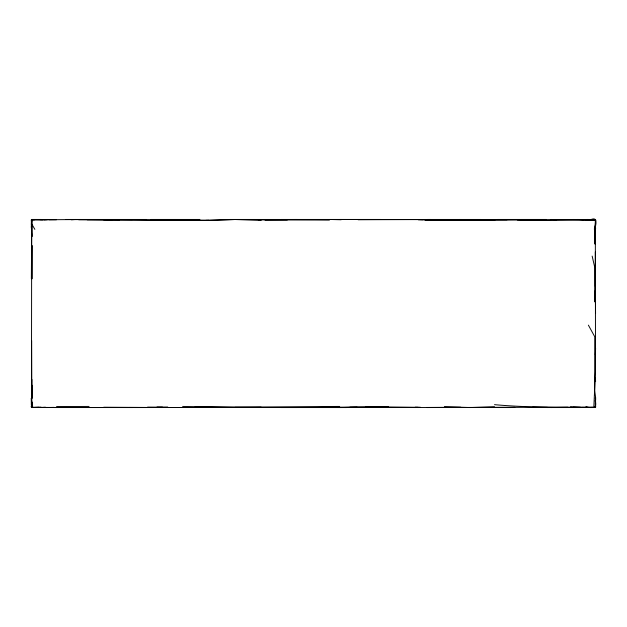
<?xml version="1.0" encoding="UTF-8"?>
<svg xmlns="http://www.w3.org/2000/svg" width="627" height="627" viewBox="0 0 627 627"><rect width="100%" height="100%" fill="white"/><g stroke="black" fill="none" stroke-linecap="round" stroke-linejoin="round"><path stroke-width="0.94" d="M32.251 236.489L31.914 219.842M494.515 404.666C527.519 407.628 560.695 407.378 593.816 407.425L595.517 370.91L595.321 219.999C538.577 219.348 481.787 220.775 425.004 220.21M31.358 278.756L31.656 233.581M31.859 397.973L31.374 398.411L31.507 407.401L40.034 407.221M31.358 404.932L31.374 398.411M595.634 228.173L595.007 229.027C595.305 226.073 598.628 216.417 591.104 219.458L595.595 220.093L595.007 229.027L595.634 227.836M31.35 228.173L31.413 219.709L31.554 228.918L31.609 219.513L32.181 219.45M31.891 379.413L31.797 389.97M592.162 219.458L595.54 219.646L595.431 228.589M32.33 245.596L32.251 278.756M595.094 244.028L595.188 229.631M595.337 286.453L595.337 251.921M595.282 407.174L595.642 397.636L594.67 390.511L594.749 336.73L588.385 325.131M31.656 340.547L31.852 407.048L31.515 405.849M595.344 404.47L595.438 398.074L595.485 407.401L586.253 407.456M595.54 398.294L595.54 407.354L589.976 407.55L595.125 407.534L595.634 407.041L595.525 398.176L595.619 399.587M31.985 397.926L32.142 385.268M595.344 354.858L595.611 348.244M32.306 390.887L32.33 397.894M31.35 398.827L31.483 398.114L31.35 398.615M31.366 219.834L34.587 219.458M595.634 223.69L594.788 227.719M595.203 407.542L595.634 403.859L595.203 407.542L595.203 407.041M31.366 220.312L31.734 219.466L31.35 220.312L31.859 219.709L34.556 219.763M595.485 407.401L595.634 406.907L595.258 407.534M585.712 407.55L585.916 407.041M40.896 407.166L40.426 407.55L40.92 407.119L40.982 407.511L45.395 407.213M595.321 219.999L594.741 220.375C568.955 219.074 543.147 221.159 517.33 219.944M40.504 407.542L40.982 407.511M585.861 219.881L586.692 219.45M593.816 407.425L595.54 406.609M79.864 219.466L112.217 219.646M586.167 219.654L591.637 219.466M586.065 407.041L588.071 407.174M579.56 407.542L581.495 407.276M587.037 219.803L590.54 219.45M44.094 219.763L47.503 219.458L41.507 219.638M205.875 220.367L234.968 219.521L329.402 220.108M71.36 219.787L75.969 219.458M567.803 407.268L551.062 407.55M589.019 407.55L592.836 407.354L582.146 407.236M31.781 407.542L31.35 405.935L31.726 407.534L31.35 406.907L31.977 407.55L39.117 407.244M87.216 219.763L132.493 219.607M78.657 219.748L208.783 220.304C149.798 220.461 90.515 218.878 31.687 220.014L31.46 406.28L32.698 407.417L132.493 407.55M358.103 219.756L430.718 219.458M48.914 219.756L56.446 219.748M176.007 219.756L186.485 219.779M494.515 406.766L470.015 407.55L444.402 406.641M103.518 219.771L119.733 219.771M208.783 220.304L234.968 219.521L261.145 220.304M179.777 219.771L184.55 219.771M590.814 219.756L592.672 219.709M208.783 406.954C252.415 407.299 296.038 406.617 339.685 406.437M175.199 219.763L183.75 219.544M258.238 219.771L313.5 219.544M420.325 407.229L362.163 407.511M53.961 407.409L46.39 407.55M339.685 407.55L357.131 407.236M89.097 406.437L56.555 406.57M313.5 407.511L388.16 406.641M413.969 407.542L460.665 407.236M569.692 407.236L427.112 407.55M580.281 407.244L573.086 407.354L592.836 407.354M265.025 220.093L287.323 219.936M264.845 219.544L297.269 219.458M339.685 219.458L495.314 219.763M156.985 407.056L167.738 407.025M195.107 406.923L208.783 406.876M134.993 407.542L264.837 407.487M196.18 407.487L129.084 407.456M182.606 406.437L234.968 407.393L261.145 407.189M514.767 407.354L447.529 407.511M586.919 219.466L588.259 219.458M31.859 219.45L41.092 219.458M65.796 219.458L146.028 219.458M151.099 219.45L199.903 219.458M229.764 219.458L279.995 219.466M380.464 219.45L281.037 219.458M427.081 219.458L480.956 219.458M497.705 219.458L546.148 219.45M561.455 219.544L586.182 219.544L572.678 219.458M418.217 219.615L444.402 220.351L494.515 220.351M595.305 290.27L594.749 301.869L594.749 267.345L592.154 256.09M31.938 396.295L32.063 397.863M388.285 407.166L347.013 407.487M497.705 407.542L510.707 407.55M54.541 407.55L146.028 407.542M263.246 407.534L296.743 407.542M281.029 407.55L346.974 407.55M380.479 407.542L349.835 407.229M580.665 407.542L547.003 407.55M329.716 407.534L345.947 407.542M147.549 407.119L162.471 407.166M31.609 219.513L42.722 219.748M151.295 407.487L103.69 407.236M459.536 219.458L507.071 219.763M234.968 407.338L261.145 407.511M532.542 407.236L547.434 407.354M418.217 407.55L365.862 406.696M418.217 219.693L423.092 219.756M469.874 219.544L479.49 219.771M38.623 219.544L47.252 219.763M329.716 219.466L341.151 219.763M415.309 407.229L418.217 407.307M591.59 219.881L595.595 220.093L595.258 219.466L595.634 221.057L595.203 219.458M551.062 219.45L556.596 219.74M577.639 219.45L584.035 219.787M570.452 406.641L581.48 407.401M40.426 219.45L40.888 219.771M586.558 407.448L586.167 407.346M31.35 406.688L31.671 407.511L31.35 405.935M31.601 407.487L31.35 406.359L31.444 407.354M595.384 219.513L595.634 219.959M595.203 397.98L595.603 398.294M31.389 407.229L31.977 407.55L31.812 407.119M586.127 407.291L586.558 407.55M595.626 220.641L595.258 219.466L595.603 219.771M32.251 224.858L34.853 229.364M31.781 407.041L31.977 407.55M594.968 229.137L595.156 234.984L594.694 231.582M594.772 230.462L595.25 244.201M595.54 219.646L595.619 220.312M594.725 235.791L595.148 243.809M595.438 402.761L595.619 404.399M595.297 377.587L595.634 381.396M32.251 402.142L32.698 407.417M31.35 223.69L31.64 227.24M31.366 226.41L31.554 228.918M31.491 399.587L31.656 402.236M31.718 219.544L31.789 221.355M31.789 395.159L31.812 397.275M595.337 293.177L595.564 313.5M595.203 230.148L595.203 243.731M595.626 228.596L595.007 229.027L595.626 228.596M595.109 229.137L594.325 229.027L595.109 229.137M595.634 403.31L595.321 400.637L595.634 403.31"/></g></svg>
